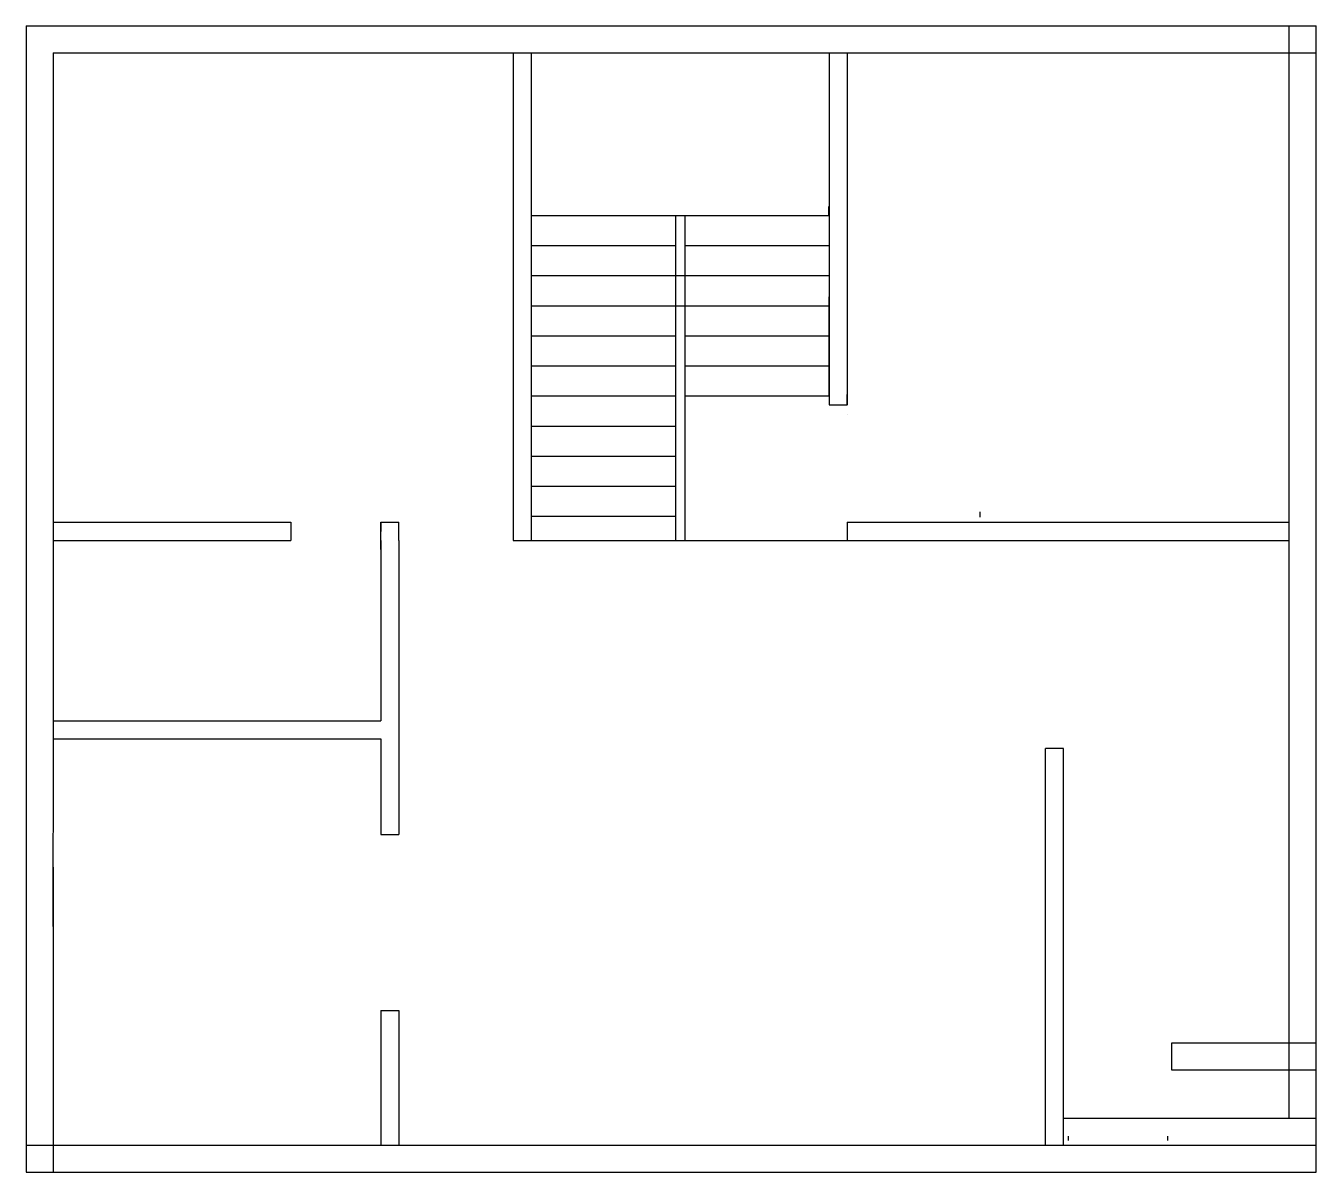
# Model space of a CAD drawing. Header units: inches. Extents: x 2453 to 2882, y 1625 to 2006.
import ezdxf

# ---------------------------------------------------------------- set-up
doc = ezdxf.new("R2010")
doc.units = ezdxf.units.IN

msp = doc.modelspace()

# ---------------------------------------------------------------- linework, layer by layer
at = {"color": 5}
for p, q in [((2453.44, 2006.11), (2882.44, 2006.11)), ((2453.44, 2006.11), (2453.44, 1769.02)), ((2873.44, 1643.11), (2873.44, 2006.11)), ((2882.44, 1625.11), (2882.44, 2006.11)), ((2462.44, 1997.11), (2882.44, 1997.11)), ((2462.44, 1997.11), (2462.44, 1835.11)), ((2615.44, 1997.11), (2615.44, 1844.11)), ((2621.44, 1997.11), (2621.44, 1835.11)), ((2720.44, 1997.11), (2720.44, 1880.11)), ((2726.44, 1997.11), (2726.44, 1880.11)), ((2720.41, 1943.11), (2720.41, 1946.11)), ((2726.44, 1880.02), (2726.44, 1883.56)), ((2462.44, 1841.11), (2541.44, 1841.11)), ((2541.45, 1841.04), (2541.45, 1838.04)), ((2571.44, 1841.11), (2577.44, 1841.11)), ((2571.44, 1832.11), (2571.44, 1841.11)), ((2571.45, 1841.04), (2571.45, 1838.04)), ((2577.44, 1835.11), (2577.44, 1841.11)), ((2615.44, 1844.11), (2615.44, 1835.11)), ((2726.44, 1841.11), (2873.44, 1841.11)), ((2726.44, 1841.11), (2729.97, 1841.11)), ((2577.44, 1835.11), (2577.44, 1838.11)), ((2462.44, 1835.11), (2541.44, 1835.11)), ((2462.44, 1835.11), (2462.44, 1829.11)), ((2571.44, 1835.11), (2571.44, 1829.11)), ((2577.44, 1835.11), (2577.44, 1829.11)), ((2726.44, 1835.11), (2873.44, 1835.11)), ((2462.44, 1829.11), (2462.44, 1769.05)), ((2571.44, 1829.11), (2571.44, 1775.11)), ((2577.44, 1829.11), (2577.44, 1737.36)), ((2462.44, 1775.11), (2571.44, 1775.11)), ((2453.44, 1769.02), (2453.44, 1769.02)), ((2453.44, 1769.02), (2453.44, 1706.82)), ((2462.44, 1769.05), (2462.35, 1706.82)), ((2462.44, 1769.11), (2571.44, 1769.11)), ((2571.44, 1769.11), (2571.44, 1737.36)), ((2792.44, 1634.11), (2792.44, 1765.93)), ((2798.44, 1765.93), (2792.44, 1765.93)), ((2798.44, 1634.11), (2798.44, 1765.93)), ((2571.44, 1737.36), (2577.44, 1737.36)), ((2453.44, 1733.02), (2453.44, 1733.02)), ((2462.44, 1726.49), (2462.44, 1625.11)), ((2453.44, 1706.82), (2453.44, 1625.11)), ((2571.44, 1678.83), (2571.44, 1634.11)), ((2571.44, 1678.83), (2577.44, 1678.83)), ((2577.44, 1678.83), (2577.44, 1634.11)), ((2834.44, 1668.11), (2882.44, 1668.11)), ((2834.44, 1659.11), (2834.44, 1668.11)), ((2798.44, 1659.07), (2798.44, 1662.07)), ((2834.44, 1659.07), (2834.44, 1662.07)), ((2834.44, 1659.11), (2882.44, 1659.11)), ((2798.44, 1643.11), (2873.44, 1643.11)), ((2799.94, 1637.11), (2799.94, 1635.61)), ((2832.94, 1637.11), (2832.94, 1635.61)), ((2453.44, 1634.11), (2882.44, 1634.11)), ((2453.44, 1625.11), (2882.44, 1625.11))]:
    msp.add_line(p, q, dxfattribs=at)
at = {"color": 1}
for p, q in [((2661.19, 2006.11), (2661.19, 2006.14)), ((2664.19, 2006.11), (2664.19, 2006.14)), ((2688.19, 2006.14), (2688.19, 2006.11)), ((2691.19, 2006.14), (2691.19, 2006.11))]:
    msp.add_line(p, q, dxfattribs=at)
at = {"color": 4}
for p, q in [((2621.44, 1943.11), (2720.44, 1943.11)), ((2669.44, 1943.11), (2669.44, 1835.11)), ((2672.44, 1943.11), (2672.44, 1835.11)), ((2621.44, 1933.11), (2669.44, 1933.11)), ((2672.44, 1933.11), (2720.44, 1933.11)), ((2621.44, 1923.11), (2720.44, 1923.11)), ((2621.44, 1913.11), (2720.44, 1913.11)), ((2621.44, 1903.11), (2669.44, 1903.11)), ((2672.44, 1903.11), (2720.44, 1903.11)), ((2621.44, 1893.11), (2669.44, 1893.11)), ((2672.44, 1893.11), (2720.44, 1893.11)), ((2621.44, 1883.11), (2669.44, 1883.11)), ((2621.44, 1883.11), (2669.44, 1883.11)), ((2672.44, 1883.11), (2720.44, 1883.11)), ((2672.44, 1883.11), (2720.44, 1883.11)), ((2621.44, 1873.11), (2669.44, 1873.11)), ((2621.44, 1863.11), (2669.44, 1863.11)), ((2621.44, 1853.11), (2669.44, 1853.11)), ((2621.44, 1843.11), (2669.44, 1843.11)), ((2615.44, 1835.11), (2726.44, 1835.11))]:
    msp.add_line(p, q, dxfattribs=at)
for p, q in [((2720.44, 1883.11), (2720.44, 1916.11)), ((2720.44, 1880.11), (2726.44, 1880.11)), ((2726.44, 1877.11), (2726.44, 1877.11)), ((2541.44, 1841.11), (2541.44, 1835.11)), ((2726.44, 1841.11), (2726.44, 1835.11)), ((2770.66, 1842.88), (2770.66, 1844.65)), ((2873.44, 1643.11), (2882.44, 1643.11))]:
    msp.add_line(p, q)
at = {"color": 240, "true_color": 0xed1f24}
for p, q in [((2453.35, 1703.82), (2453.44, 1703.82)), ((2453.44, 1661.82), (2453.35, 1661.82)), ((2453.44, 1658.82), (2453.35, 1658.82))]:
    msp.add_line(p, q, dxfattribs=at)
at = {"color": 6}
for points in [[(2873.44, 1997.11), (2873.44, 1997.05)], [(2882.44, 1625.11), (2882.44, 1634.11)]]:
    msp.add_lwpolyline(points, dxfattribs=at)

doc.saveas('drawing.dxf')
